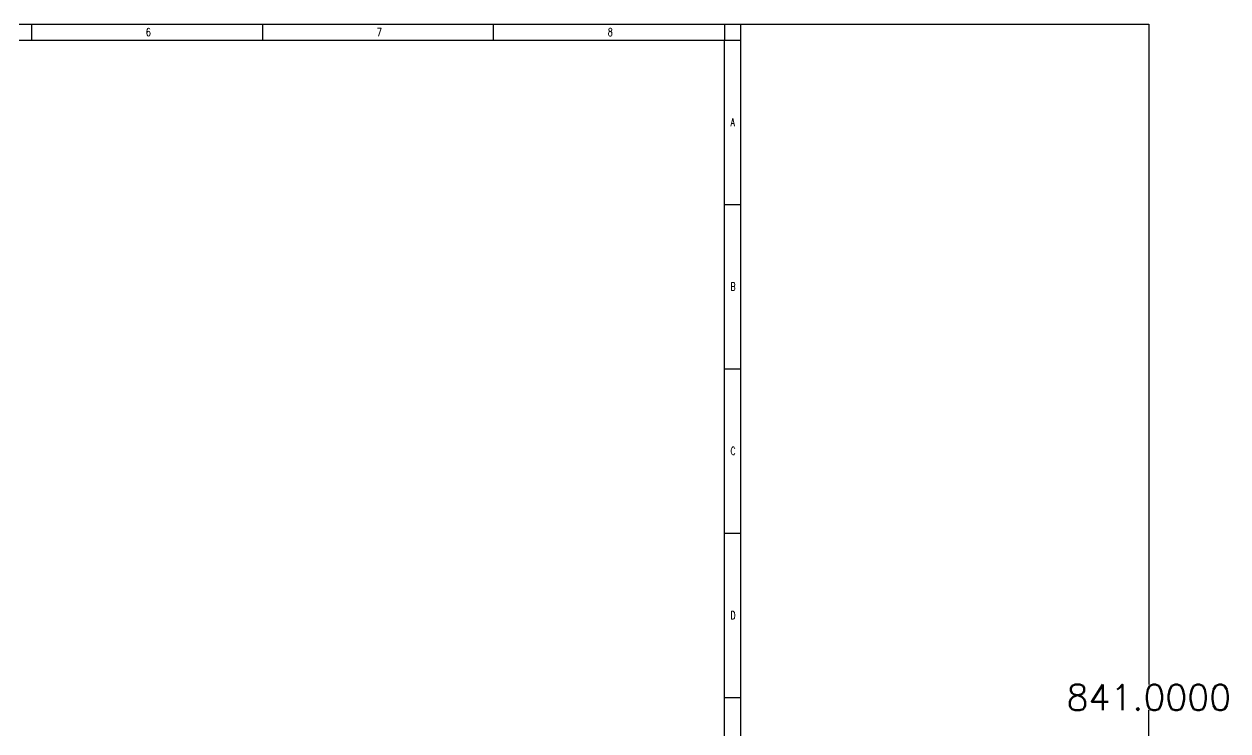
# Model space of a CAD drawing. Header units: inches. Extents: x 3186 to 109360, y -14990 to 740552.
# Drawn here: x 42014 to 79610, y 590987 to 613056 of the extents above; entities that cross this region are included whole.
import ezdxf

# ---------------------------------------------------------------- set-up
doc = ezdxf.new("R2010")
doc.units = ezdxf.units.IN
doc.header["$MEASUREMENT"] = 0
doc.styles.add('HZ', font='txt_____.ttf', dxfattribs={"width": 0.7, "bigfont": 'HZTXT'})
doc.styles.get("Standard").update_dxf_attribs({"font": 'txt', "bigfont": 'gbcbig.shx'})
doc.dimstyles.new('Standard-yuanban', dxfattribs={"dimtxt": 800, "dimasz": 0.18, "dimexe": 0.18, "dimexo": 0.0625, "dimgap": 0.09, "dimtad": 0, "dimtih": 1, "dimtoh": 1, "dimdec": 4, "dimlfac": 0.02, "dimzin": 0, "dimdsep": 46, "dimtxsty": 'Standard', "dimcen": 0.09, "dimadec": 0, "dimazin": 0, "dimtfac": 1, "dimtdec": 4, "dimtofl": 0, "dimtmove": 0, "dimatfit": 3, "dimfxl": 1, "dimtolj": 1, "dimtzin": 0, "dimarcsym": 0})

# ---------------------------------------------------------------- blocks, each defined once
blk = doc.blocks.new('*D51')
at = {"color": 0, "lineweight": -2, "transparency": 16777216}
for p, q in [((64385, 613056), (77141, 613056)), ((77141, 613056), (77141, 592431)), ((77141, 571006), (77141, 591631)), ((64385, 571006), (77141, 571006))]:
    blk.add_line(p, q, dxfattribs=at)
at = {"color": 0, "transparency": 16777216}
for points in [[(77141, 613056), (77141, 613056), (77141, 613056)], [(77141, 571006), (77141, 571006), (77141, 571006)]]:
    blk.add_solid(points, dxfattribs=at)
at = {"layer": 'Defpoints', "color": 0, "transparency": 16777216}
for p in [(64384, 613056), (77141, 613056), (64384, 571006)]:
    blk.add_point(p, dxfattribs=at)
at = {"color": 0, "transparency": 16777216, "insert": (77141, 592031), "char_height": 800, "attachment_point": 5}
blk.add_mtext('\\A1;841.0000', dxfattribs=at)

msp = doc.modelspace()

# ---------------------------------------------------------------- linework, layer by layer
at = {"color": 4, "flags": 128}
for points in [[(4934.44132, 613056.06866), (64384.44132, 613056.06866)], [(42244.44132, 613056.06866), (42244.44132, 612556.06866)], [(49456.44132, 613056.06866), (49456.44132, 612556.06866)], [(56668.44132, 613056.06866), (56668.44132, 612556.06866)], [(63884.44132, 613056.06866), (63884.44132, 612556.06866)], [(64384.44132, 613056.06866), (64384.44132, 571006.06866)]]:
    msp.add_lwpolyline(points, dxfattribs=at)
msp.add_lwpolyline([(6184.44132, 612556.06866), (63880.44132, 612556.06866), (63880.44132, 571506.06866), (6184.44132, 571506.06866)], close=True)
at = {"flags": 128}
for points in [[(63884.44132, 612556.06866), (64384.44132, 612556.06866)], [(63884.44132, 607424.81866), (64384.44132, 607424.81866)], [(63884.44132, 602293.56866), (64384.44132, 602293.56866)], [(63884.44132, 597162.31866), (64384.44132, 597162.31866)], [(63884.44132, 592031.06866), (64384.44132, 592031.06866)]]:
    msp.add_lwpolyline(points, dxfattribs=at)

# ---------------------------------------------------------------- texts
at = {"color": 0, "style": 'HZ', "width": 0.7}
for s, p in [('6', (45821.17198, 612681.06866)), ('7', (53033.17198, 612681.06866)), ('8', (60245.17198, 612681.06866)), ('A', (64077.16417, 609865.08433)), ('B', (64077.16417, 604733.83433)), ('C', (64077.16417, 599602.58433)), ('D', (64077.16417, 594471.33433))]:
    msp.add_text(s, height=250, dxfattribs=at).set_placement(p)

# ---------------------------------------------------------------- dimensions: what is measured, and where the dimension line sits
dim = msp.add_linear_dim(base=(77140.97563, 613056.06866), p1=(64384.44132, 571006.06866), p2=(64384.44132, 613056.06866), angle=90, dimstyle='Standard-yuanban')
dim.commit()
dim.dimension.update_dxf_attribs({"geometry": '*D51', "text_midpoint": (77140.97563, 592031.06866)})

doc.saveas('drawing.dxf')
